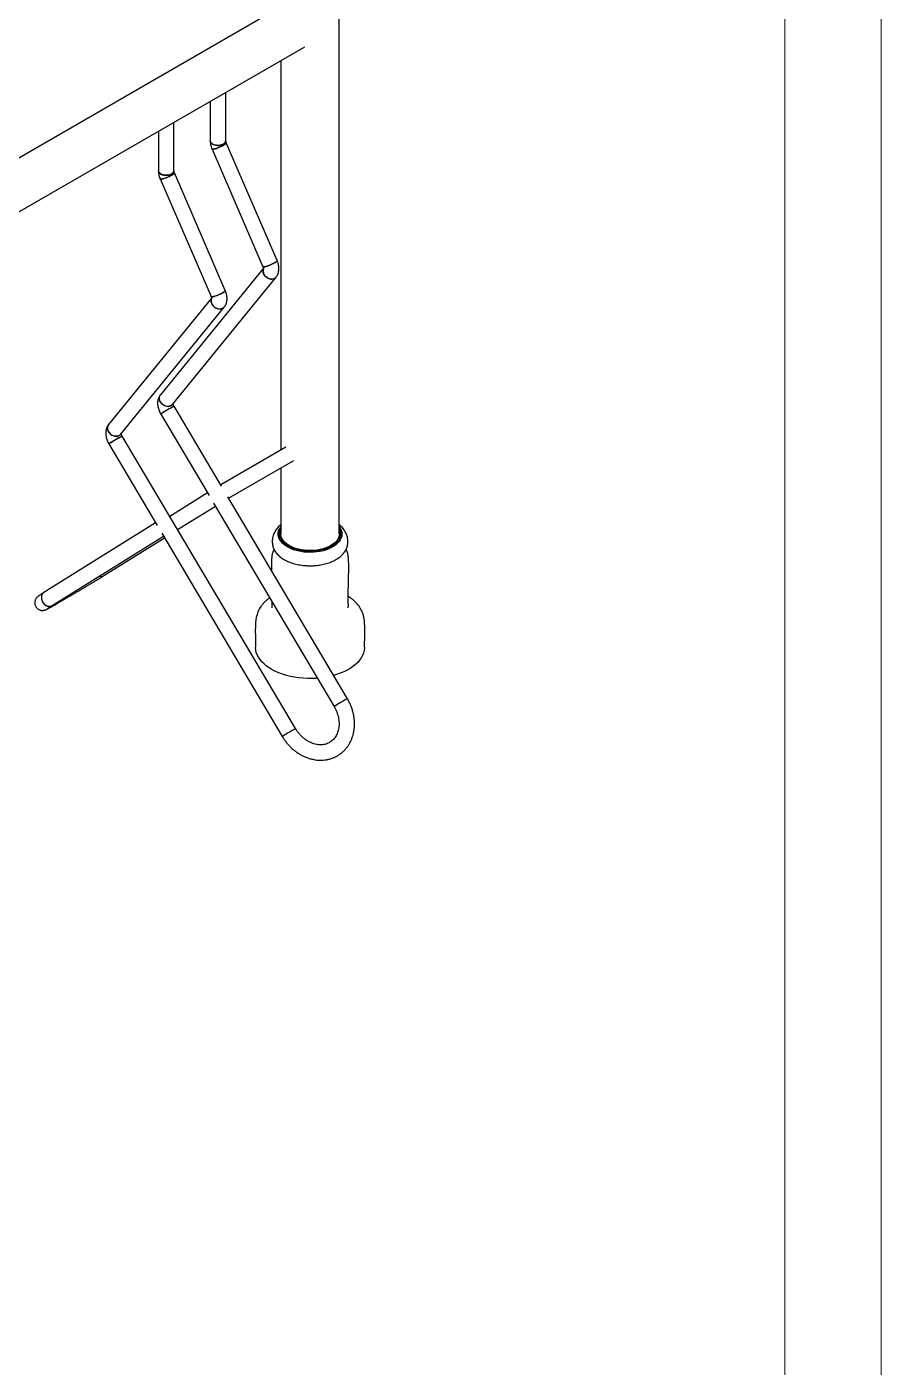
# Model space of a CAD drawing. Header units: millimetres. Extents: x 2157 to 8097, y -3726 to 474.
# Drawn here: x 7211 to 8097, y -2383 to -994 of the extents above; entities that cross this region are included whole.
import ezdxf

# ---------------------------------------------------------------- set-up
doc = ezdxf.new("R2010")
doc.units = ezdxf.units.MM
doc.layers.add('tabelka', color=155, linetype='Continuous')

msp = doc.modelspace()

# ---------------------------------------------------------------- linework, layer by layer
for p, q in [((7534.99, -1519.43), (7534.99, -941.76)), ((7475.2, -972.61), (6256.89, -1675.92)), ((6242.4, -1740.06), (7499.35, -1014.44)), ((7474.69, -1028.67), (7474.69, -1432.44)), ((7417.38, -1111.98), (7417.38, -1061.75)), ((7401.38, -1070.99), (7401.38, -1111.98)), ((7363.64, -1143), (7363.64, -1092.78)), ((7347.64, -1102.01), (7347.64, -1143)), ((7403.23, -1120.37), (7456.05, -1242.35)), ((7470.73, -1235.99), (7417.91, -1114.01)), ((7349.49, -1151.39), (7402.31, -1273.37)), ((7416.99, -1267.02), (7364.17, -1145.03)), ((7456.53, -1243.98), (7349.74, -1375.02)), ((7362.14, -1385.13), (7469.66, -1253.2)), ((7402.79, -1275.01), (7296, -1406.04)), ((7308.4, -1416.15), (7415.92, -1284.22)), ((7412.94, -1469.68), (7363.88, -1386.89)), ((7350.11, -1395.05), (7400.15, -1479.48)), ((7296.37, -1426.07), (7346.41, -1510.51)), ((7489.81, -1721.12), (7310.14, -1417.92)), ((7479.9, -1429.43), (7412.23, -1468.5)), ((7420.39, -1482.26), (7487.9, -1443.29)), ((7474.69, -1450.91), (7474.69, -1519.43)), ((7398.51, -1476.73), (7359.43, -1501.1)), ((7543.55, -1690.1), (7419.6, -1480.92)), ((7367.59, -1514.87), (7406.67, -1490.5)), ((7404.86, -1487.43), (7529.78, -1698.26)), ((7344.77, -1507.75), (7229.03, -1579.94)), ((7237.49, -1593.52), (7352.93, -1521.52)), ((7291.23, -1562.49), (7354.01, -1523.34)), ((7351.12, -1518.45), (7476.04, -1729.28)), ((7478.74, -1528.14), (7478.71, -1528.11)), ((7530.97, -1528.11), (7530.95, -1528.14))]:
    msp.add_line(p, q)
at = {"flags": 128}
for points in [[(7417.38, -1111.98), (7417.38, -1112.1), (7417.15, -1113.09), (7416.55, -1114.03), (7415.62, -1114.87), (7414.4, -1115.57), (7412.94, -1116.11), (7411.31, -1116.46), (7409.6, -1116.59), (7407.88, -1116.51), (7406.22, -1116.22), (7404.72, -1115.73), (7403.43, -1115.06), (7402.42, -1114.25), (7401.74, -1113.33), (7401.41, -1112.35), (7401.38, -1111.98)], [(7401.38, -1111.98), (7401.53, -1112.85), (7402.03, -1113.8), (7402.89, -1114.67), (7404.04, -1115.41), (7405.45, -1116), (7407.04, -1116.39), (7408.73, -1116.58), (7410.46, -1116.55), (7412.14, -1116.31), (7413.69, -1115.87), (7415.04, -1115.24)], [(7417.91, -1114.02), (7417.88, -1114.29), (7417.52, -1114.73), (7416.84, -1115.29), (7415.86, -1115.94), (7414.64, -1116.64), (7413.23, -1117.37), (7411.69, -1118.1), (7410.1, -1118.78), (7408.53, -1119.38), (7407.06, -1119.89), (7405.75, -1120.27), (7404.67, -1120.5), (7403.86, -1120.58), (7403.37, -1120.5), (7403.23, -1120.37)], [(7403.23, -1120.37), (7403.25, -1120.4), (7403.57, -1120.56), (7404.23, -1120.56), (7405.18, -1120.4), (7406.38, -1120.09), (7407.78, -1119.65), (7409.31, -1119.09), (7410.89, -1118.44), (7412.47, -1117.74), (7413.95, -1117.01), (7415.28, -1116.28)], [(7415.28, -1116.28), (7416.38, -1115.6), (7417.22, -1115), (7417.74, -1114.49), (7417.93, -1114.11), (7417.91, -1114.01)], [(7363.64, -1143), (7363.64, -1143.12), (7363.41, -1144.11), (7362.81, -1145.05), (7361.88, -1145.89), (7360.66, -1146.6), (7359.2, -1147.14), (7357.57, -1147.48), (7355.86, -1147.62), (7354.14, -1147.53), (7352.48, -1147.24), (7350.98, -1146.75), (7349.69, -1146.08), (7348.68, -1145.27), (7348, -1144.35), (7347.67, -1143.37), (7347.64, -1143)], [(7347.64, -1143), (7347.79, -1143.87), (7348.29, -1144.82), (7349.15, -1145.69), (7350.3, -1146.44), (7351.71, -1147.02), (7353.3, -1147.41), (7354.99, -1147.6), (7356.72, -1147.57), (7358.4, -1147.33), (7359.95, -1146.89), (7361.3, -1146.26)], [(7349.47, -1151.33), (7349.51, -1151.43), (7349.83, -1151.58), (7350.49, -1151.58), (7351.44, -1151.43), (7352.64, -1151.12), (7354.04, -1150.67), (7355.57, -1150.12), (7357.15, -1149.47), (7358.73, -1148.76), (7360.21, -1148.03), (7361.54, -1147.31)], [(7364.17, -1145.04), (7364.14, -1145.31), (7363.78, -1145.75), (7363.1, -1146.31), (7362.12, -1146.96), (7360.9, -1147.67), (7359.49, -1148.4), (7357.95, -1149.12), (7356.36, -1149.8), (7354.79, -1150.41), (7353.32, -1150.91), (7352.01, -1151.29), (7350.93, -1151.52), (7350.12, -1151.6), (7349.63, -1151.52), (7349.49, -1151.39)], [(7361.54, -1147.31), (7362.64, -1146.63), (7363.48, -1146.02), (7364, -1145.52), (7364.19, -1145.14), (7364.17, -1145.03)], [(7470.73, -1235.99), (7470.7, -1236.27), (7470.34, -1236.71), (7469.66, -1237.27), (7468.68, -1237.92), (7467.46, -1238.62), (7466.04, -1239.36), (7464.51, -1240.08), (7462.92, -1240.76), (7461.35, -1241.37), (7459.88, -1241.87), (7458.57, -1242.25), (7457.49, -1242.48), (7456.68, -1242.56), (7456.19, -1242.48), (7456.05, -1242.35)], [(7468.1, -1238.27), (7469.2, -1237.58), (7470.04, -1236.98), (7470.56, -1236.47), (7470.75, -1236.1), (7470.73, -1235.99)], [(7456.05, -1242.34), (7456.07, -1242.38), (7456.39, -1242.54), (7457.05, -1242.54), (7458, -1242.38), (7459.2, -1242.08), (7460.6, -1241.63), (7462.13, -1241.07), (7463.71, -1240.43), (7465.29, -1239.72), (7466.77, -1238.99), (7468.1, -1238.27)], [(7469.67, -1253.19), (7468.81, -1254.03), (7467.59, -1254.73), (7466.17, -1255.13), (7464.63, -1255.2), (7463.03, -1254.94), (7461.45, -1254.37), (7459.97, -1253.5), (7458.65, -1252.38), (7457.56, -1251.07), (7456.74, -1249.61), (7456.23, -1248.09), (7456.07, -1246.57), (7456.25, -1245.13), (7456.48, -1244.41)], [(7456.49, -1244.39), (7456.46, -1244.45), (7456.11, -1245.84), (7456.11, -1247.33), (7456.44, -1248.86), (7457.11, -1250.35), (7458.07, -1251.74), (7459.29, -1252.97), (7460.7, -1253.97), (7462.24, -1254.69), (7463.83, -1255.11), (7465.41, -1255.21), (7466.9, -1254.97), (7468.23, -1254.42)], [(7468.23, -1254.42), (7469.33, -1253.57), (7469.66, -1253.2)], [(7416.99, -1267.02), (7416.96, -1267.29), (7416.6, -1267.73), (7415.92, -1268.29), (7414.94, -1268.94), (7413.72, -1269.65), (7412.3, -1270.38), (7410.77, -1271.1), (7409.18, -1271.78), (7407.61, -1272.39), (7406.14, -1272.89), (7404.83, -1273.27), (7403.75, -1273.5), (7402.94, -1273.58), (7402.45, -1273.5), (7402.31, -1273.37)], [(7402.31, -1273.37), (7402.33, -1273.41), (7402.65, -1273.56), (7403.31, -1273.56), (7404.26, -1273.41), (7405.46, -1273.1), (7406.86, -1272.66), (7408.39, -1272.1), (7409.97, -1271.45), (7411.55, -1270.74), (7413.03, -1270.01), (7414.36, -1269.29)], [(7415.93, -1284.22), (7415.07, -1285.05), (7413.85, -1285.76), (7412.43, -1286.15), (7410.89, -1286.23), (7409.29, -1285.97), (7407.71, -1285.39), (7406.23, -1284.52), (7404.91, -1283.4), (7403.82, -1282.09), (7403, -1280.64), (7402.49, -1279.11), (7402.33, -1277.6), (7402.51, -1276.15), (7402.74, -1275.43)], [(7402.75, -1275.41), (7402.72, -1275.48), (7402.37, -1276.86), (7402.37, -1278.35), (7402.7, -1279.88), (7403.37, -1281.38), (7404.33, -1282.77), (7405.55, -1283.99), (7406.96, -1284.99), (7408.5, -1285.72), (7410.09, -1286.14), (7411.67, -1286.23), (7413.16, -1285.99), (7414.49, -1285.44)], [(7414.36, -1269.29), (7415.46, -1268.61), (7416.3, -1268), (7416.82, -1267.5), (7417.01, -1267.12), (7416.99, -1267.02)], [(7414.49, -1285.44), (7415.59, -1284.59), (7415.92, -1284.22)], [(7362.14, -1385.13), (7361.29, -1385.96), (7360.07, -1386.66), (7358.65, -1387.06), (7357.11, -1387.13), (7355.51, -1386.87), (7353.93, -1386.3), (7352.45, -1385.43), (7351.13, -1384.31), (7350.04, -1382.99), (7349.22, -1381.54), (7348.71, -1380.02), (7348.55, -1378.5), (7348.73, -1377.06), (7349.24, -1375.75), (7349.74, -1375.02)], [(7349.74, -1375.03), (7349.62, -1375.17), (7348.94, -1376.38), (7348.59, -1377.77), (7348.59, -1379.26), (7348.92, -1380.79), (7349.59, -1382.28), (7350.55, -1383.67), (7351.77, -1384.9), (7353.18, -1385.9), (7354.72, -1386.62), (7356.31, -1387.04), (7357.89, -1387.14), (7359.38, -1386.9), (7360.71, -1386.35)], [(7360.71, -1386.35), (7361.81, -1385.5), (7362.14, -1385.13)], [(7308.4, -1416.15), (7307.55, -1416.98), (7306.33, -1417.69), (7304.91, -1418.08), (7303.37, -1418.15), (7301.77, -1417.9), (7300.19, -1417.32), (7298.71, -1416.45), (7297.39, -1415.33), (7296.3, -1414.02), (7295.48, -1412.57), (7294.97, -1411.04), (7294.81, -1409.53), (7294.99, -1408.08), (7295.5, -1406.78), (7296, -1406.04)], [(7296, -1406.05), (7295.88, -1406.2), (7295.2, -1407.41), (7294.85, -1408.79), (7294.85, -1410.28), (7295.18, -1411.81), (7295.85, -1413.3), (7296.81, -1414.7), (7298.03, -1415.92), (7299.44, -1416.92), (7300.98, -1417.65), (7302.57, -1418.07), (7304.15, -1418.16), (7305.64, -1417.92), (7306.97, -1417.37)], [(7306.97, -1417.37), (7308.07, -1416.52), (7308.4, -1416.15)], [(7534.99, -1511.6), (7535.27, -1511.97), (7536.43, -1513.82), (7537.25, -1515.72), (7537.73, -1517.66), (7537.87, -1519.62), (7537.65, -1521.58), (7537.08, -1523.52), (7536.17, -1525.41), (7534.93, -1527.24), (7533.37, -1528.98), (7531.51, -1530.62), (7529.37, -1532.15), (7526.96, -1533.54), (7524.32, -1534.77), (7521.48, -1535.85), (7518.46, -1536.75), (7515.29, -1537.46), (7512.01, -1537.99), (7508.66, -1538.32), (7505.27, -1538.44), (7501.87, -1538.37), (7498.5, -1538.09), (7495.21, -1537.61), (7492.01, -1536.95), (7488.95, -1536.09), (7486.06, -1535.06), (7483.36, -1533.86), (7480.9, -1532.51), (7478.69, -1531.02), (7476.75, -1529.4), (7475.11, -1527.68), (7473.79, -1525.87), (7472.8, -1524), (7472.15, -1522.07), (7471.84, -1520.12), (7471.89, -1518.15), (7472.28, -1516.2), (7473.02, -1514.29), (7474.09, -1512.42), (7474.69, -1511.6)], [(7534.99, -1513.25), (7535.8, -1514.91), (7536.39, -1516.84), (7536.61, -1518.79), (7536.48, -1520.74), (7535.98, -1522.67), (7535.14, -1524.56), (7533.95, -1526.39), (7532.43, -1528.13), (7530.6, -1529.77), (7528.47, -1531.29), (7526.08, -1532.67), (7523.45, -1533.9), (7520.61, -1534.95), (7517.58, -1535.83), (7514.42, -1536.52), (7511.14, -1537.01), (7507.8, -1537.29), (7504.42, -1537.37), (7501.05, -1537.24), (7497.71, -1536.9), (7494.46, -1536.36), (7491.33, -1535.63), (7488.35, -1534.71), (7485.56, -1533.61), (7482.98, -1532.34), (7480.66, -1530.92), (7478.6, -1529.37), (7476.85, -1527.7), (7475.41, -1525.94), (7474.31, -1524.09), (7473.55, -1522.19), (7473.14, -1520.25), (7473.1, -1518.3), (7473.41, -1516.35), (7474.08, -1514.44), (7474.69, -1513.25)], [(7534.99, -1516.37), (7535.24, -1517.6), (7535.33, -1519.51), (7535.06, -1521.41), (7534.44, -1523.28), (7533.47, -1525.1), (7532.17, -1526.85), (7530.54, -1528.51), (7528.62, -1530.06), (7526.41, -1531.48), (7523.95, -1532.75), (7521.27, -1533.87), (7518.39, -1534.8), (7515.36, -1535.56), (7512.2, -1536.12), (7508.96, -1536.48), (7505.67, -1536.63), (7502.37, -1536.58), (7499.1, -1536.32), (7495.89, -1535.86), (7492.79, -1535.2), (7489.83, -1534.36), (7487.05, -1533.33), (7484.48, -1532.14), (7482.14, -1530.79), (7480.07, -1529.3), (7478.29, -1527.7), (7476.83, -1525.99), (7475.69, -1524.2), (7474.89, -1522.35), (7474.44, -1520.46), (7474.35, -1518.55), (7474.62, -1516.65), (7474.69, -1516.37)], [(7229.03, -1579.94), (7227.93, -1580.84), (7227.09, -1582.02), (7226.54, -1583.42), (7226.3, -1584.97), (7226.38, -1586.6), (7226.79, -1588.24), (7227.5, -1589.81), (7228.48, -1591.24), (7229.68, -1592.45), (7231.05, -1593.4), (7232.52, -1594.03), (7234.03, -1594.33), (7235.5, -1594.26), (7236.87, -1593.85), (7237.49, -1593.52)], [(7229.03, -1579.94), (7228.06, -1580.71), (7227.18, -1581.85), (7226.59, -1583.23), (7226.31, -1584.76), (7226.35, -1586.39), (7226.72, -1588.03), (7227.39, -1589.62), (7228.34, -1591.06), (7229.51, -1592.31), (7230.87, -1593.29), (7232.33, -1593.97), (7233.84, -1594.31), (7235.32, -1594.29), (7236.7, -1593.92), (7237.5, -1593.52)], [(7512.41, -1668.93), (7511.01, -1669.03), (7506.53, -1669.21), (7502.04, -1669.19), (7497.56, -1668.96), (7493.13, -1668.52), (7488.78, -1667.88), (7484.53, -1667.05), (7480.4, -1666.02), (7476.43, -1664.8), (7472.64, -1663.41), (7469.05, -1661.85), (7465.69, -1660.13), (7462.58, -1658.26), (7459.74, -1656.25), (7457.17, -1654.12), (7454.92, -1651.88), (7452.97, -1649.54), (7451.36, -1647.12), (7450.08, -1644.64), (7449.15, -1642.1), (7448.57, -1639.53), (7448.35, -1636.94), (7448.34, -1636.83)], [(7561.34, -1636.83), (7561.32, -1637.58), (7561.01, -1640.17), (7560.34, -1642.74), (7559.32, -1645.26), (7557.96, -1647.73), (7556.26, -1650.13), (7554.23, -1652.45), (7551.9, -1654.67), (7549.27, -1656.77), (7546.35, -1658.74), (7543.17, -1660.57), (7539.76, -1662.26), (7536.12, -1663.78), (7532.28, -1665.12), (7529.28, -1666.02)]]:
    msp.add_lwpolyline(points, dxfattribs=at)
for centre, radius, start, end in [((7413.44, -1111.62), 3.96, 293.80514, 354.90692), ((7359.7, -1142.65), 3.96, 293.80665, 354.90541), ((7453.12, -1553.19), 188.73, 118.21944, 123.07826), ((7465.84, -1574.5), 213.53, 119.43176, 122.81856), ((7376.5, -1413.28), 29.24, 115.55515, 122.18475), ((7399.38, -1584.21), 188.73, 118.21943, 123.07827), ((7412.1, -1605.52), 213.53, 119.43176, 122.81856), ((7322.76, -1444.3), 29.25, 115.55529, 122.18461), ((7288.2, -1557.43), 5.9, 251.86589, 300.93196), ((7288.2, -1557.4), 5.93, 251.96588, 300.79754), ((7645.47, -1877.64), 213.46, 119.43137, 122.8193), ((7645.5, -1877.69), 213.51, 119.43164, 122.8188), ((7556.17, -1716.51), 29.27, 115.55846, 122.18262), ((7556.16, -1716.48), 29.24, 115.55422, 122.18558), ((7573.22, -1878.01), 177.66, 119.08974, 123.16058), ((7591.76, -1908.71), 213.51, 119.43164, 122.8188), ((7502.42, -1747.5), 29.24, 115.55436, 122.18544), ((7505.47, -1753.04), 35.56, 116.14213, 121.59399)]:
    msp.add_arc(centre, radius, start, end)
for points, knots in [([(7401.38, -1111.98), (7401.39, -1112.44), (7401.42, -1113.65), (7401.7, -1115.62), (7402.26, -1117.85), (7402.83, -1119.43), (7403.18, -1120.25), (7403.23, -1120.37)], [0, 0, 0, 0, 0.165832, 0.4318461, 0.6994438, 0.9553436, 1, 1, 1, 1]), ([(7417.91, -1114.01), (7417.85, -1113.87), (7417.67, -1113.43), (7417.48, -1112.77), (7417.39, -1112.2), (7417.39, -1112.04), (7417.38, -1111.98)], [0, 0, 0, 0, 0.1555438, 0.4667377, 0.7752147, 1, 1, 1, 1]), ([(7347.64, -1143), (7347.65, -1143.46), (7347.68, -1144.67), (7347.96, -1146.65), (7348.52, -1148.87), (7349.09, -1150.45), (7349.44, -1151.27), (7349.49, -1151.39)], [0, 0, 0, 0, 0.165834, 0.4318464, 0.6994439, 0.9553437, 1, 1, 1, 1]), ([(7364.17, -1145.03), (7364.11, -1144.89), (7363.93, -1144.45), (7363.74, -1143.79), (7363.65, -1143.23), (7363.64, -1143.07), (7363.64, -1143)], [0, 0, 0, 0, 0.1555406, 0.4667356, 0.7752139, 1, 1, 1, 1]), ([(7469.66, -1253.2), (7470, -1252.74), (7470.72, -1251.79), (7471.52, -1250.15), (7472.13, -1248.34), (7472.5, -1246.4), (7472.62, -1244.34), (7472.48, -1242.17), (7472.08, -1239.93), (7471.49, -1237.85), (7470.96, -1236.56), (7470.73, -1235.99)], [0, 0, 0, 0, 0.0966467, 0.2017867, 0.3090646, 0.4200981, 0.535809, 0.6561277, 0.779741, 0.904501, 1, 1, 1, 1]), ([(7456.05, -1242.35), (7456.11, -1242.5), (7456.29, -1242.93), (7456.48, -1243.6), (7456.58, -1244.17), (7456.58, -1244.45), (7456.58, -1244.43), (7456.58, -1244.42)], [0, 0, 0, 0, 0.1294139, 0.3882964, 0.6449333, 0.8763653, 1, 1, 1, 1]), ([(7402.31, -1273.37), (7402.37, -1273.52), (7402.55, -1273.95), (7402.74, -1274.63), (7402.84, -1275.19), (7402.84, -1275.47), (7402.84, -1275.45), (7402.84, -1275.44)], [0, 0, 0, 0, 0.1294157, 0.38830162, 0.64493285, 0.8763815, 1, 1, 1, 1]), ([(7415.92, -1284.22), (7416.26, -1283.76), (7416.98, -1282.81), (7417.78, -1281.17), (7418.39, -1279.37), (7418.76, -1277.43), (7418.88, -1275.36), (7418.74, -1273.19), (7418.34, -1270.95), (7417.75, -1268.88), (7417.22, -1267.58), (7416.99, -1267.02)], [0, 0, 0, 0, 0.0966493, 0.2017891, 0.3090647, 0.4200996, 0.5358103, 0.6561287, 0.7797417, 0.9045015, 1, 1, 1, 1]), ([(7349.74, -1375.02), (7349.4, -1375.48), (7348.69, -1376.43), (7347.88, -1378.07), (7347.27, -1379.87), (7346.91, -1381.81), (7346.78, -1383.88), (7346.92, -1386.05), (7347.32, -1388.29), (7347.97, -1390.54), (7348.85, -1392.71), (7349.62, -1394.2), (7350.06, -1394.95), (7350.11, -1395.05)], [0, 0, 0, 0, 0.082954, 0.173199, 0.2652763, 0.3605816, 0.4598977, 0.5631704, 0.6692705, 0.7763543, 0.8833102, 0.9847396, 1, 1, 1, 1]), ([(7363.88, -1386.89), (7363.8, -1386.75), (7363.55, -1386.31), (7363.21, -1385.55), (7362.95, -1384.75), (7362.89, -1384.4), (7362.87, -1384.24)], [0, 0, 0, 0, 0.149478, 0.4535176, 0.7550072, 1, 1, 1, 1]), ([(7296, -1406.04), (7295.66, -1406.5), (7294.95, -1407.45), (7294.14, -1409.09), (7293.53, -1410.9), (7293.17, -1412.84), (7293.04, -1414.9), (7293.18, -1417.07), (7293.58, -1419.31), (7294.23, -1421.56), (7295.11, -1423.73), (7295.88, -1425.22), (7296.32, -1425.97), (7296.37, -1426.07)], [0, 0, 0, 0, 0.0829563, 0.1731991, 0.2652764, 0.3605816, 0.4598976, 0.5631711, 0.6692711, 0.7763544, 0.8833103, 0.9847396, 1, 1, 1, 1]), ([(7310.14, -1417.92), (7310.06, -1417.77), (7309.81, -1417.33), (7309.47, -1416.58), (7309.21, -1415.77), (7309.15, -1415.42), (7309.13, -1415.26)], [0, 0, 0, 0, 0.1494793, 0.4535183, 0.7550156, 1, 1, 1, 1]), ([(7474.69, -1509.59), (7474.19, -1510), (7473.02, -1510.97), (7471.4, -1512.66), (7469.83, -1514.61), (7468.49, -1516.67), (7467.38, -1518.84), (7466.53, -1521.09), (7465.94, -1523.43), (7465.62, -1525.85), (7465.61, -1528.22), (7465.87, -1530.49), (7466.36, -1532.61), (7467.1, -1534.65), (7468.09, -1536.61), (7469.33, -1538.51), (7470.82, -1540.31), (7472.54, -1542.02), (7474.5, -1543.64), (7476.69, -1545.14), (7479.07, -1546.52), (7481.63, -1547.76), (7484.35, -1548.87), (7487.2, -1549.83), (7490.15, -1550.64), (7493.15, -1551.28), (7496.01, -1551.74), (7498.52, -1552.03), (7500.82, -1552.21), (7502.86, -1552.31), (7504.24, -1552.32), (7504.84, -1552.33)], [0, 0, 0, 0, 0.0268484, 0.0625667, 0.0978526, 0.1326004, 0.166822, 0.2006976, 0.2345699, 0.2689187, 0.3042813, 0.3371053, 0.3700498, 0.4041407, 0.439969, 0.4771445, 0.5148696, 0.5531641, 0.5918592, 0.6305785, 0.6692704, 0.7079157, 0.7464903, 0.7849456, 0.82316, 0.8608377, 0.8970527, 0.927651, 0.9512961, 0.9786808, 1, 1, 1, 1]), ([(7504.84, -1552.33), (7506.03, -1552.31), (7507.71, -1552.28), (7510.19, -1552.12), (7512.33, -1551.91), (7514.87, -1551.56), (7517.5, -1551.08), (7520.21, -1550.46), (7522.92, -1549.69), (7525.58, -1548.78), (7528.15, -1547.72), (7530.58, -1546.53), (7532.86, -1545.22), (7534.96, -1543.8), (7536.86, -1542.27), (7538.51, -1540.69), (7539.93, -1539.05), (7541.13, -1537.37), (7542.13, -1535.6), (7542.93, -1533.75), (7543.54, -1531.8), (7543.93, -1529.74), (7544.1, -1527.53), (7544, -1525.15), (7543.6, -1522.73), (7542.9, -1520.34), (7541.94, -1518.06), (7540.71, -1515.86), (7539.21, -1513.75), (7537.44, -1511.76), (7536.02, -1510.37), (7535.13, -1509.69), (7534.99, -1509.58)], [0, 0, 0, 0, 0.0419322, 0.0592822, 0.0881578, 0.1184135, 0.151056, 0.1852546, 0.2205936, 0.2567122, 0.2933302, 0.3302197, 0.3672096, 0.4041571, 0.4409418, 0.477414, 0.5116774, 0.5452699, 0.5784372, 0.6108601, 0.6425143, 0.6739245, 0.7060724, 0.7398966, 0.7759295, 0.8102145, 0.8450312, 0.8806155, 0.9171251, 0.9545583, 0.9927548, 1, 1, 1, 1]), ([(7467.43, -1535.2), (7467.23, -1535.59), (7466.73, -1536.55), (7466.14, -1538.14), (7465.66, -1539.86), (7465.37, -1541.42), (7465.21, -1542.69), (7465.12, -1543.62), (7465.07, -1544.28), (7465.04, -1544.76), (7464.98, -1545.6), (7464.89, -1546.94), (7464.8, -1548.88), (7464.75, -1551.12), (7464.74, -1553.84), (7464.75, -1555.89), (7464.77, -1557.08), (7464.77, -1557.16)], [0, 0, 0, 0, 0.0682862, 0.1666676, 0.2531875, 0.3241938, 0.3779894, 0.4111839, 0.4329312, 0.4544309, 0.4823837, 0.5499036, 0.6264638, 0.7212037, 0.834337, 0.9895141, 1, 1, 1, 1]), ([(7544.43, -1595.91), (7544.43, -1595.92), (7544.43, -1595.94), (7544.43, -1595.82), (7544.45, -1595.56), (7544.47, -1595.24), (7544.49, -1594.82), (7544.52, -1594.19), (7544.54, -1593.37), (7544.53, -1592.5), (7544.49, -1591.68), (7544.45, -1591.05), (7544.41, -1590.55), (7544.38, -1590.03), (7544.35, -1589.49), (7544.33, -1588.6), (7544.31, -1587.23), (7544.31, -1585.19), (7544.35, -1582.02), (7544.46, -1577.16), (7544.64, -1570.1), (7544.83, -1562.98), (7544.93, -1557.04), (7544.95, -1553.5), (7544.93, -1550.78), (7544.87, -1548.43), (7544.76, -1546.35), (7544.66, -1545.01), (7544.6, -1544.18), (7544.55, -1543.4), (7544.45, -1542.44), (7544.28, -1541.17), (7543.95, -1539.52), (7543.38, -1537.65), (7542.8, -1536.16), (7542.36, -1535.38), (7542.26, -1535.21)], [0, 0, 0, 0, 0.0055499, 0.0145477, 0.0198089, 0.0243791, 0.0295134, 0.036569, 0.0493429, 0.0647027, 0.074885, 0.0821448, 0.0896072, 0.09925, 0.1147221, 0.1347056, 0.1578127, 0.1921451, 0.2430129, 0.3198664, 0.4345039, 0.590641, 0.6661691, 0.7192456, 0.7562179, 0.7905791, 0.8207556, 0.8440435, 0.8528769, 0.8621767, 0.8742062, 0.8919978, 0.9173253, 0.9522493, 0.9895741, 1, 1, 1, 1]), ([(7229.03, -1579.94), (7228.73, -1580.13), (7227.86, -1580.67), (7226.59, -1581.47), (7225.28, -1582.31), (7224.19, -1583.02), (7223.43, -1583.55), (7222.87, -1583.96), (7222.43, -1584.3), (7222.01, -1584.68), (7221.55, -1585.13), (7221.01, -1585.78), (7220.44, -1586.64), (7219.93, -1587.72), (7219.56, -1588.99), (7219.4, -1590.39), (7219.49, -1591.85), (7219.86, -1593.29), (7220.51, -1594.69), (7221.41, -1595.93), (7222.51, -1596.94), (7223.68, -1597.69), (7224.87, -1598.2), (7226.05, -1598.5), (7227.15, -1598.61), (7228.14, -1598.58), (7228.97, -1598.46), (7229.64, -1598.31), (7230.16, -1598.14), (7230.6, -1597.98), (7231.03, -1597.8), (7231.57, -1597.55), (7232.29, -1597.19), (7233.31, -1596.65), (7234.59, -1595.95), (7236.1, -1595.12), (7237.86, -1594.13), (7239.81, -1593.03), (7241.95, -1591.81), (7244.27, -1590.48), (7246.74, -1589.05), (7249.36, -1587.53), (7252.1, -1585.93), (7254.93, -1584.27), (7257.85, -1582.57), (7260.81, -1580.82), (7263.8, -1579.05), (7266.79, -1577.28), (7269.76, -1575.51), (7272.69, -1573.76), (7275.55, -1572.05), (7278.31, -1570.39), (7280.96, -1568.79), (7283.47, -1567.26), (7285.83, -1565.83), (7288.01, -1564.49), (7289.81, -1563.38), (7290.82, -1562.75), (7291.23, -1562.49)], [0, 0, 0, 0, 0.0132609, 0.0388283, 0.0645942, 0.0908675, 0.1184808, 0.135233, 0.1463689, 0.1533027, 0.1601076, 0.1669211, 0.1748053, 0.183805, 0.1934756, 0.2037111, 0.2143273, 0.2251543, 0.2360805, 0.2476267, 0.258351, 0.2683823, 0.2778021, 0.2866316, 0.294842, 0.3023325, 0.3089815, 0.3150143, 0.3211855, 0.3282332, 0.3373325, 0.3506111, 0.3743269, 0.4004605, 0.425474, 0.4518945, 0.4777037, 0.5032344, 0.5286209, 0.5539253, 0.579178, 0.6043969, 0.6295943, 0.6547758, 0.6799469, 0.7051115, 0.7302723, 0.7554308, 0.7805906, 0.8057516, 0.8309173, 0.8560901, 0.8812734, 0.9064714, 0.931691, 0.9569417, 0.9822385, 1, 1, 1, 1]), ([(7232.55, -1596.7), (7232.56, -1596.69), (7232.59, -1596.67), (7232.86, -1596.48), (7233.37, -1596.14), (7234.17, -1595.62), (7235.26, -1594.92), (7236.4, -1594.2), (7237.21, -1593.7), (7237.49, -1593.52)], [0, 0, 0, 0, 0.0872781, 0.2084148, 0.3568735, 0.5261806, 0.7081277, 0.8968043, 1, 1, 1, 1]), ([(7463.01, -1585.58), (7462.76, -1585.75), (7461.63, -1586.51), (7459.83, -1587.99), (7457.63, -1590.01), (7455.67, -1592.15), (7453.93, -1594.38), (7452.44, -1596.7), (7451.21, -1599.06), (7450.24, -1601.42), (7449.51, -1603.73), (7449.04, -1605.79), (7448.74, -1607.57), (7448.54, -1609.11), (7448.4, -1610.6), (7448.3, -1612.08), (7448.23, -1613.55), (7448.15, -1615.64), (7448.1, -1618.46), (7448.11, -1621.92), (7448.16, -1625.66), (7448.24, -1630.06), (7448.31, -1633.83), (7448.34, -1636.24), (7448.34, -1636.83)], [0, 0, 0, 0, 0.0164731, 0.0727857, 0.1289331, 0.1846999, 0.2397779, 0.2936672, 0.3455307, 0.3941185, 0.4381063, 0.4769125, 0.5029833, 0.5261816, 0.5478768, 0.5695925, 0.5919465, 0.616316, 0.6691533, 0.7281642, 0.7906231, 0.8654729, 0.9671425, 1, 1, 1, 1]), ([(7465.33, -1589.49), (7465.33, -1589.55), (7465.32, -1589.85), (7465.29, -1590.21), (7465.26, -1590.8), (7465.21, -1591.39), (7465.18, -1592.07), (7465.15, -1592.93), (7465.15, -1593.77), (7465.18, -1594.58), (7465.21, -1595.12), (7465.24, -1595.48), (7465.25, -1595.73), (7465.26, -1595.91), (7465.26, -1595.93), (7465.26, -1595.94)], [0, 0, 0, 0, 0.0383682, 0.1776484, 0.2603943, 0.3230254, 0.3945616, 0.4952761, 0.6346562, 0.7247575, 0.779465, 0.8203456, 0.8638446, 0.9158062, 1, 1, 1, 1]), ([(7561.34, -1636.83), (7561.38, -1634.33), (7561.43, -1630.49), (7561.53, -1625.41), (7561.58, -1621.78), (7561.58, -1618.41), (7561.54, -1615.59), (7561.45, -1613.4), (7561.37, -1611.84), (7561.26, -1610.33), (7561.11, -1608.81), (7560.89, -1607.18), (7560.58, -1605.46), (7560.08, -1603.4), (7559.32, -1601.06), (7558.24, -1598.56), (7556.87, -1596.07), (7555.24, -1593.67), (7553.34, -1591.37), (7551.19, -1589.17), (7548.8, -1587.11), (7546.52, -1585.38), (7544.95, -1584.4), (7544.33, -1584.02)], [0, 0, 0, 0, 0.1327517, 0.2041337, 0.2623623, 0.3138664, 0.365562, 0.3917152, 0.4131117, 0.4343465, 0.455658, 0.4780532, 0.506581, 0.5386397, 0.5827492, 0.6344185, 0.6861064, 0.7402227, 0.7955091, 0.8513068, 0.9073005, 0.9633259, 1, 1, 1, 1]), ([(7476.04, -1729.28), (7476.41, -1729.89), (7477.45, -1731.59), (7479.33, -1734.27), (7481.74, -1737.26), (7484.35, -1740.05), (7487.14, -1742.63), (7490.09, -1744.99), (7493.18, -1747.1), (7496.39, -1748.95), (7499.7, -1750.53), (7503.09, -1751.81), (7506.52, -1752.8), (7509.98, -1753.48), (7513.44, -1753.85), (7516.87, -1753.91), (7520.24, -1753.65), (7523.54, -1753.09), (7526.73, -1752.22), (7529.81, -1751.06), (7532.73, -1749.61), (7535.49, -1747.89), (7538.07, -1745.92), (7540.46, -1743.69), (7542.63, -1741.24), (7544.57, -1738.57), (7546.27, -1735.71), (7547.73, -1732.67), (7548.93, -1729.46), (7549.85, -1726.12), (7550.5, -1722.66), (7550.87, -1719.11), (7550.96, -1715.49), (7550.76, -1711.82), (7550.27, -1708.14), (7549.5, -1704.47), (7548.46, -1700.84), (7547.15, -1697.26), (7545.61, -1693.83), (7544.35, -1691.47), (7543.64, -1690.26), (7543.55, -1690.1)], [0, 0, 0, 0, 0.0149834, 0.0419453, 0.0689226, 0.0959097, 0.1229043, 0.1499021, 0.1768972, 0.2038794, 0.2308369, 0.2577523, 0.2846084, 0.3113836, 0.3380579, 0.3646147, 0.3910417, 0.4173332, 0.4434938, 0.4695383, 0.495488, 0.5213719, 0.5472256, 0.5730716, 0.5989472, 0.6248838, 0.6509084, 0.6770394, 0.7032879, 0.7296559, 0.7561389, 0.7827256, 0.8094016, 0.8361512, 0.8629597, 0.8898127, 0.9166995, 0.943611, 0.9705416, 0.9960885, 1, 1, 1, 1]), ([(7529.78, -1698.26), (7530.03, -1698.69), (7530.79, -1700.01), (7531.89, -1702.28), (7533, -1705.07), (7533.87, -1707.92), (7534.48, -1710.77), (7534.85, -1713.6), (7534.96, -1716.39), (7534.82, -1719.09), (7534.43, -1721.7), (7533.81, -1724.17), (7532.96, -1726.49), (7531.89, -1728.65), (7530.61, -1730.62), (7529.12, -1732.4), (7527.42, -1733.96), (7525.53, -1735.29), (7523.46, -1736.37), (7521.24, -1737.17), (7518.88, -1737.69), (7516.44, -1737.91), (7513.94, -1737.84), (7511.39, -1737.49), (7508.84, -1736.85), (7506.29, -1735.93), (7503.78, -1734.75), (7501.33, -1733.32), (7498.96, -1731.64), (7496.71, -1729.73), (7494.58, -1727.61), (7492.62, -1725.31), (7491.03, -1723.13), (7490.15, -1721.69), (7489.81, -1721.12)], [0, 0, 0, 0, 0.01548893, 0.04671757, 0.07793893, 0.10914409, 0.14033707, 0.17152666, 0.20273145, 0.23397977, 0.26531639, 0.29679927, 0.32850881, 0.36054318, 0.3930073, 0.42600327, 0.45958618, 0.49371844, 0.52821629, 0.56270102, 0.59681308, 0.63037993, 0.66337754, 0.69587588, 0.72798049, 0.75979483, 0.79140585, 0.82288253, 0.85427364, 0.88561244, 0.91691908, 0.94820521, 0.97947577, 1, 1, 1, 1])]:
    msp.add_open_spline(points, degree=3, knots=knots)
at = {"layer": 'tabelka', "lineweight": 5}
for points in [[(2156.87, 474.4), (8096.87, 474.4), (8096.87, -3725.6), (2156.87, -3725.6)], [(2256.87, 374.4), (7996.87, 374.4), (7996.87, -3625.6), (2256.87, -3625.6)]]:
    msp.add_lwpolyline(points, close=True, dxfattribs=at)

doc.saveas('drawing.dxf')
